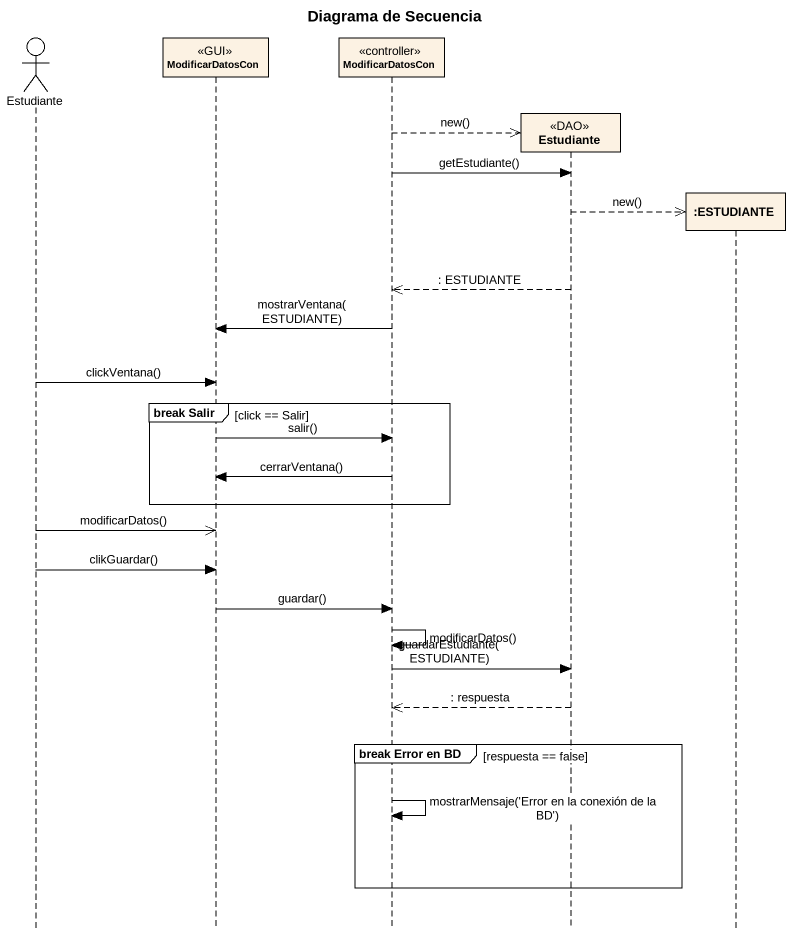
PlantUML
@startuml
title Diagrama de Secuencia
hide footbox
actor Estudiante
participant ModificarDatosCon <<GUI>>
participant "ModificarDatosCon" as ModificarDatosCon_2 <<controller>>
participant "Estudiante" as Estudiante_2 <<DAO>>
participant ":ESTUDIANTE" as ESTUDIANTE

ModificarDatosCon_2 -->> Estudiante_2 ** : new()
ModificarDatosCon_2 -> Estudiante_2 : getEstudiante()
Estudiante_2 -->> ESTUDIANTE ** : new()
Estudiante_2 -->> ModificarDatosCon_2 : : ESTUDIANTE
ModificarDatosCon_2 -> ModificarDatosCon : mostrarVentana(ESTUDIANTE)
Estudiante -> ModificarDatosCon : clickVentana()
group break Salir [click == Salir]
  ModificarDatosCon -> ModificarDatosCon_2 : salir()
  ModificarDatosCon_2 -> ModificarDatosCon : cerrarVentana()
end
Estudiante ->> ModificarDatosCon : modificarDatos()
Estudiante -> ModificarDatosCon : clikGuardar()
ModificarDatosCon -> ModificarDatosCon_2 : guardar()
ModificarDatosCon_2 -> ModificarDatosCon_2 : modificarDatos()
ModificarDatosCon_2 -> Estudiante_2 : guardarEstudiante(ESTUDIANTE)
Estudiante_2 -->> ModificarDatosCon_2 : : respuesta
group break Error en BD [respuesta == false]
  ModificarDatosCon_2 -> ModificarDatosCon_2 : mostrarMensaje('Error en la conexión de la BD')
end
@enduml
